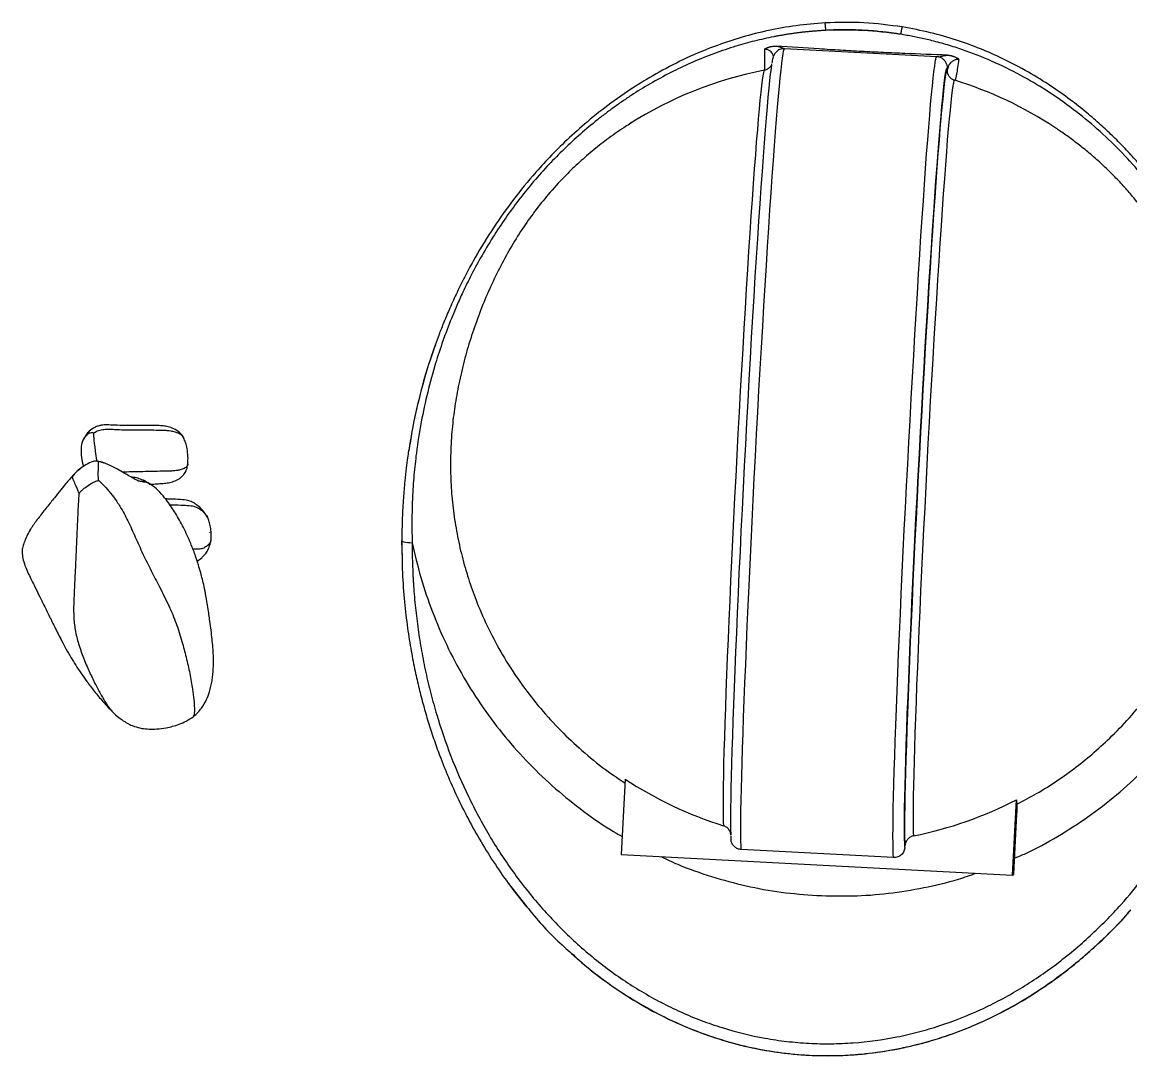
# Model space of a CAD drawing. Header units: inches. Extents: x -978 to -2, y 48 to 749.
# Drawn here: x -185.54 to -172.81, y 357.63 to 369.5 of the extents above; entities that cross this region are included whole.
import ezdxf

# ---------------------------------------------------------------- set-up
doc = ezdxf.new("R2010")
doc.units = ezdxf.units.IN
doc.header["$MEASUREMENT"] = 0

msp = doc.modelspace()

# ---------------------------------------------------------------- linework, layer by layer
at = {"color": 7, "linetype": 'Continuous', "lineweight": 25}
for p, q in [((-175.037, 369.1), (-176.784, 369.192)), ((-174.824, 368.827), (-174.823, 368.829)), ((-178.542, 368.34), (-178.564, 368.326)), ((-180.772, 365.85), (-180.794, 365.788)), ((-181.1, 364.583), (-181.101, 364.579)), ((-185.435, 363.686), (-185.448, 363.669)), ((-185.442, 363.675), (-185.448, 363.666)), ((-183.37, 363.56), (-183.371, 363.555)), ((-181.181, 363.546), (-181.175, 363.346)), ((-178.615, 360.809), (-178.661, 359.944)), ((-174.168, 359.706), (-174.123, 360.571)), ((-174.152, 359.717), (-174.116, 360.408)), ((-175.534, 359.907), (-177.281, 359.999)), ((-175.403, 360.027), (-175.402, 360.041)), ((-178.661, 359.944), (-174.168, 359.706)), ((-174.168, 359.706), (-174.152, 359.717)), ((-179.954, 359.612), (-179.743, 359.344))]:
    msp.add_line(p, q, dxfattribs=at)
at = {"color": 8, "linetype": 'Continuous', "lineweight": 25}
for p, q in [((-183.388, 363.647), (-183.384, 363.637)), ((-175.404, 360.066), (-175.402, 360.041)), ((-175.403, 360.027), (-175.403, 360.034))]:
    msp.add_line(p, q, dxfattribs=at)
at = {"color": 8, "linetype": 'Continuous', "lineweight": 25, "flags": 128}
for points in [[(-177.281, 359.999), (-177.284, 360.041), (-177.286, 360.096), (-177.287, 360.164), (-177.287, 360.246), (-177.286, 360.34), (-177.285, 360.447), (-177.283, 360.567), (-177.28, 360.698), (-177.276, 360.841), (-177.272, 360.995), (-177.267, 361.16), (-177.261, 361.334), (-177.255, 361.519), (-177.248, 361.713), (-177.24, 361.915), (-177.231, 362.125), (-177.222, 362.342), (-177.213, 362.566), (-177.202, 362.796), (-177.192, 363.032), (-177.18, 363.272), (-177.169, 363.515), (-177.157, 363.762), (-177.144, 364.012), (-177.132, 364.263), (-177.118, 364.515), (-177.105, 364.767), (-177.091, 365.019), (-177.078, 365.269), (-177.064, 365.517), (-177.05, 365.763), (-177.035, 366.004), (-177.021, 366.242), (-177.007, 366.475), (-176.993, 366.702), (-176.979, 366.922), (-176.965, 367.136), (-176.952, 367.342), (-176.938, 367.539), (-176.925, 367.728), (-176.912, 367.908), (-176.9, 368.077), (-176.888, 368.236), (-176.876, 368.384), (-176.865, 368.521), (-176.854, 368.646), (-176.844, 368.759), (-176.834, 368.859), (-176.825, 368.947), (-176.817, 369.021), (-176.809, 369.083), (-176.801, 369.131), (-176.795, 369.165), (-176.789, 369.185), (-176.784, 369.192), (-176.784, 369.192)], [(-175.534, 359.907), (-175.537, 359.949), (-175.538, 360.004), (-175.539, 360.072), (-175.54, 360.154), (-175.539, 360.248), (-175.538, 360.355), (-175.536, 360.474), (-175.533, 360.606), (-175.529, 360.749), (-175.525, 360.903), (-175.52, 361.067), (-175.514, 361.242), (-175.507, 361.427), (-175.5, 361.62), (-175.492, 361.822), (-175.484, 362.033), (-175.475, 362.25), (-175.465, 362.474), (-175.455, 362.704), (-175.444, 362.939), (-175.433, 363.179), (-175.422, 363.423), (-175.41, 363.67), (-175.397, 363.92), (-175.384, 364.171), (-175.371, 364.423), (-175.358, 364.675), (-175.344, 364.926), (-175.33, 365.177), (-175.316, 365.425), (-175.302, 365.67), (-175.288, 365.912), (-175.274, 366.15), (-175.26, 366.382), (-175.246, 366.609), (-175.232, 366.83), (-175.218, 367.043), (-175.204, 367.249), (-175.191, 367.447), (-175.178, 367.636), (-175.165, 367.815), (-175.153, 367.985), (-175.14, 368.144), (-175.129, 368.292), (-175.118, 368.429), (-175.107, 368.554), (-175.097, 368.667), (-175.087, 368.767), (-175.078, 368.855), (-175.069, 368.929), (-175.061, 368.99), (-175.054, 369.038), (-175.048, 369.072), (-175.042, 369.093), (-175.037, 369.1), (-175.037, 369.1)], [(-174.914, 368.962), (-174.915, 368.986), (-174.919, 369.003)], [(-177.017, 368.944), (-177.017, 368.944), (-177.022, 368.936), (-177.028, 368.915), (-177.035, 368.879), (-177.042, 368.83), (-177.049, 368.767), (-177.058, 368.691), (-177.067, 368.602), (-177.077, 368.501), (-177.087, 368.386), (-177.097, 368.26), (-177.109, 368.122), (-177.12, 367.972), (-177.132, 367.812), (-177.145, 367.642), (-177.157, 367.462), (-177.17, 367.273), (-177.183, 367.075), (-177.197, 366.869), (-177.21, 366.656), (-177.224, 366.436), (-177.238, 366.211), (-177.252, 365.98), (-177.265, 365.745), (-177.279, 365.506), (-177.293, 365.264), (-177.306, 365.02), (-177.32, 364.775), (-177.333, 364.529), (-177.345, 364.283), (-177.358, 364.039), (-177.37, 363.796), (-177.382, 363.555), (-177.393, 363.318), (-177.404, 363.085), (-177.414, 362.856), (-177.424, 362.633), (-177.433, 362.417), (-177.442, 362.207), (-177.45, 362.005), (-177.457, 361.811), (-177.464, 361.625), (-177.47, 361.45), (-177.475, 361.284), (-177.48, 361.129), (-177.484, 360.984), (-177.487, 360.852), (-177.489, 360.731), (-177.491, 360.622), (-177.491, 360.526), (-177.491, 360.443), (-177.491, 360.373), (-177.489, 360.317), (-177.487, 360.274)], [(-174.915, 368.949), (-174.919, 368.955), (-174.924, 368.947), (-174.93, 368.926), (-174.937, 368.891), (-174.944, 368.842), (-174.948, 368.815)], [(-174.932, 368.926), (-174.929, 368.94), (-174.924, 368.961), (-174.918, 368.968), (-174.914, 368.962)], [(-175.301, 360.158), (-175.303, 360.201), (-175.305, 360.258), (-175.306, 360.328), (-175.306, 360.411), (-175.305, 360.507), (-175.303, 360.615), (-175.301, 360.736), (-175.298, 360.869), (-175.294, 361.013), (-175.29, 361.169), (-175.284, 361.334), (-175.278, 361.51), (-175.271, 361.695), (-175.264, 361.889), (-175.256, 362.091), (-175.247, 362.301), (-175.238, 362.518), (-175.228, 362.741), (-175.218, 362.969), (-175.207, 363.202), (-175.196, 363.44), (-175.184, 363.68), (-175.172, 363.923), (-175.16, 364.168), (-175.147, 364.414), (-175.134, 364.66), (-175.12, 364.905), (-175.107, 365.149), (-175.093, 365.391), (-175.08, 365.629), (-175.066, 365.865), (-175.052, 366.095), (-175.038, 366.321), (-175.025, 366.54), (-175.011, 366.753), (-174.998, 366.959), (-174.984, 367.157), (-174.971, 367.346), (-174.959, 367.526), (-174.946, 367.697), (-174.934, 367.857), (-174.923, 368.006), (-174.912, 368.144), (-174.901, 368.271), (-174.891, 368.385), (-174.881, 368.487), (-174.872, 368.576), (-174.864, 368.652), (-174.856, 368.715), (-174.849, 368.764), (-174.842, 368.799), (-174.836, 368.821), (-174.831, 368.829), (-174.831, 368.829)]]:
    msp.add_lwpolyline(points, dxfattribs=at)
at = {"color": 7, "linetype": 'Continuous', "lineweight": 25, "flags": 128}
for points in [[(-176.932, 369.013), (-176.933, 369.011), (-176.94, 368.963), (-176.948, 368.901), (-176.956, 368.826), (-176.965, 368.738), (-176.975, 368.637), (-176.985, 368.523), (-176.996, 368.397), (-177.007, 368.26), (-177.019, 368.111), (-177.031, 367.951), (-177.043, 367.781), (-177.056, 367.601), (-177.069, 367.412), (-177.083, 367.214), (-177.096, 367.008), (-177.11, 366.794), (-177.124, 366.574), (-177.138, 366.347), (-177.152, 366.115), (-177.166, 365.878), (-177.18, 365.637), (-177.193, 365.393), (-177.207, 365.147), (-177.221, 364.898), (-177.234, 364.649), (-177.247, 364.4), (-177.26, 364.151), (-177.273, 363.903), (-177.285, 363.658), (-177.296, 363.415), (-177.308, 363.176), (-177.318, 362.941), (-177.329, 362.711), (-177.338, 362.488), (-177.348, 362.27), (-177.356, 362.06), (-177.364, 361.857), (-177.371, 361.663), (-177.378, 361.478), (-177.384, 361.302), (-177.389, 361.137), (-177.394, 360.982), (-177.397, 360.838), (-177.4, 360.706), (-177.402, 360.585), (-177.404, 360.477), (-177.405, 360.382), (-177.404, 360.3), (-177.404, 360.23), (-177.402, 360.175), (-177.401, 360.163)], [(-175.403, 360.034), (-175.405, 360.069), (-175.407, 360.125), (-175.408, 360.194), (-175.408, 360.276), (-175.407, 360.372), (-175.406, 360.48), (-175.403, 360.6), (-175.4, 360.732), (-175.397, 360.876), (-175.392, 361.031), (-175.387, 361.197), (-175.381, 361.372), (-175.375, 361.557), (-175.367, 361.752), (-175.359, 361.954), (-175.351, 362.165), (-175.342, 362.382), (-175.332, 362.606), (-175.322, 362.836), (-175.311, 363.07), (-175.299, 363.31), (-175.288, 363.552), (-175.276, 363.798), (-175.263, 364.045), (-175.25, 364.294), (-175.237, 364.544), (-175.224, 364.793), (-175.21, 365.041), (-175.197, 365.288), (-175.183, 365.532), (-175.169, 365.773), (-175.155, 366.009), (-175.141, 366.241), (-175.127, 366.468), (-175.113, 366.689), (-175.099, 366.902), (-175.086, 367.108), (-175.072, 367.306), (-175.059, 367.496), (-175.046, 367.676), (-175.034, 367.846), (-175.022, 368.005), (-175.01, 368.154), (-174.999, 368.292), (-174.988, 368.418), (-174.978, 368.531), (-174.969, 368.632), (-174.959, 368.72), (-174.951, 368.796), (-174.943, 368.857), (-174.936, 368.906), (-174.932, 368.926)], [(-174.948, 368.815), (-174.952, 368.78), (-174.96, 368.705), (-174.969, 368.617), (-174.979, 368.515), (-174.989, 368.402), (-175, 368.276), (-175.011, 368.139), (-175.023, 367.99), (-175.035, 367.831), (-175.047, 367.661), (-175.06, 367.482), (-175.073, 367.293), (-175.086, 367.096), (-175.1, 366.89), (-175.113, 366.677), (-175.127, 366.457), (-175.141, 366.232), (-175.155, 366), (-175.169, 365.764), (-175.183, 365.524), (-175.197, 365.281), (-175.21, 365.036), (-175.224, 364.788), (-175.237, 364.54), (-175.25, 364.292), (-175.263, 364.044), (-175.275, 363.797), (-175.287, 363.552), (-175.299, 363.311), (-175.31, 363.073), (-175.321, 362.839), (-175.331, 362.61), (-175.341, 362.387), (-175.35, 362.171), (-175.359, 361.961), (-175.367, 361.759), (-175.374, 361.566), (-175.38, 361.381), (-175.386, 361.206), (-175.392, 361.042), (-175.396, 360.887), (-175.4, 360.744), (-175.403, 360.612), (-175.405, 360.492), (-175.406, 360.385), (-175.407, 360.29), (-175.407, 360.208), (-175.406, 360.139), (-175.404, 360.083), (-175.404, 360.066)]]:
    msp.add_lwpolyline(points, dxfattribs=at)
at = {"color": 7, "linetype": 'Continuous', "lineweight": 25}
for centre, radius, start, end in [((-176.154, 364.528), 4.5, 101.0572, 122.3944), ((-176.154, 364.528), 4.5, 56.6755, 72.896), ((-176.166, 364.519), 4.446, 236.5703, 252.7212), ((-176.167, 364.516), 4.443, 281.2335, 297.3907), ((-173.918, 360.572), 0.204, 180.2864, 194.844)]:
    msp.add_arc(centre, radius, start, end, dxfattribs=at)
for points, knots in [([(-176.311, 369.402), (-176.325, 369.402), (-176.351, 369.4), (-176.392, 369.397), (-176.432, 369.394), (-176.472, 369.391), (-176.512, 369.387), (-176.551, 369.383), (-176.591, 369.379), (-176.631, 369.374), (-176.671, 369.368), (-176.711, 369.363), (-176.751, 369.357), (-176.79, 369.35), (-176.83, 369.343), (-176.87, 369.336), (-176.97, 369.317), (-177.129, 369.281), (-177.356, 369.218), (-177.593, 369.138), (-177.832, 369.042), (-178.069, 368.931), (-178.297, 368.809), (-178.484, 368.696), (-178.626, 368.602), (-178.729, 368.53), (-178.832, 368.454), (-178.966, 368.35), (-179.13, 368.213), (-179.316, 368.042), (-179.495, 367.86), (-179.663, 367.672), (-179.821, 367.477), (-179.972, 367.274), (-180.118, 367.056), (-180.256, 366.827), (-180.376, 366.606), (-180.472, 366.412), (-180.547, 366.246), (-180.625, 366.06), (-180.708, 365.839), (-180.801, 365.558), (-180.886, 365.247), (-180.96, 364.904), (-181.01, 364.586), (-181.041, 364.295), (-181.054, 364.095), (-181.06, 363.951), (-181.062, 363.866), (-181.063, 363.78), (-181.063, 363.694), (-181.062, 363.608), (-181.06, 363.551), (-181.06, 363.522)], [0, 0, 0, 0, 0.004694, 0.009389, 0.014086, 0.018784, 0.023485, 0.028186, 0.03289, 0.037595, 0.042303, 0.047012, 0.051722, 0.056435, 0.061149, 0.065864, 0.070582, 0.096946, 0.123492, 0.153574, 0.185208, 0.214711, 0.246968, 0.277879, 0.293367, 0.308818, 0.3236, 0.339799, 0.370837, 0.402357, 0.433104, 0.465578, 0.495696, 0.526327, 0.558842, 0.592, 0.622744, 0.648478, 0.668286, 0.687099, 0.719141, 0.751047, 0.791583, 0.83348, 0.876696, 0.907217, 0.938592, 0.948754, 0.958946, 0.969167, 0.979416, 0.989694, 1, 1, 1, 1]), ([(-176.318, 369.488), (-176.43, 369.479), (-176.649, 369.462), (-176.967, 369.404), (-177.269, 369.328), (-177.583, 369.224), (-177.902, 369.092), (-178.22, 368.93), (-178.524, 368.747), (-178.81, 368.548), (-179.075, 368.335), (-179.305, 368.126), (-179.502, 367.927), (-179.71, 367.696), (-179.928, 367.425), (-180.156, 367.1), (-180.329, 366.813), (-180.456, 366.576), (-180.545, 366.397), (-180.625, 366.222), (-180.693, 366.06), (-180.75, 365.918), (-180.782, 365.829), (-180.797, 365.789)], [0, 0, 0, 0, 0.053205, 0.104588, 0.154141, 0.20186, 0.262623, 0.320149, 0.374444, 0.43532, 0.491585, 0.543271, 0.590363, 0.632855, 0.699643, 0.765629, 0.830923, 0.863338, 0.895586, 0.926853, 0.954764, 0.979145, 1, 1, 1, 1]), ([(-175.433, 369.441), (-175.58, 369.461), (-175.873, 369.5), (-176.17, 369.492), (-176.318, 369.488)], [0, 0, 0, 0, 0.500008, 1, 1, 1, 1]), ([(-175.453, 369.357), (-175.466, 369.359), (-175.491, 369.363), (-175.53, 369.369), (-175.569, 369.374), (-175.608, 369.379), (-175.647, 369.383), (-175.686, 369.387), (-175.724, 369.391), (-175.763, 369.395), (-175.803, 369.398), (-175.842, 369.4), (-175.892, 369.403), (-175.952, 369.406), (-176.024, 369.408), (-176.096, 369.408), (-176.168, 369.408), (-176.24, 369.406), (-176.288, 369.403), (-176.311, 369.402)], [0, 0, 0, 0, 0.045499, 0.090975, 0.136433, 0.181878, 0.227313, 0.272745, 0.318177, 0.363615, 0.409063, 0.454525, 0.500008, 0.583374, 0.666687, 0.749977, 0.833273, 0.916604, 1, 1, 1, 1]), ([(-171.544, 365.75), (-171.552, 365.776), (-171.572, 365.837), (-171.608, 365.938), (-171.652, 366.06), (-171.729, 366.26), (-171.846, 366.531), (-172.013, 366.862), (-172.202, 367.184), (-172.409, 367.491), (-172.598, 367.734), (-172.759, 367.922), (-172.888, 368.061), (-173.02, 368.193), (-173.161, 368.325), (-173.321, 368.463), (-173.51, 368.613), (-173.733, 368.77), (-173.992, 368.93), (-174.263, 369.073), (-174.54, 369.195), (-174.815, 369.295), (-175.114, 369.382), (-175.325, 369.421), (-175.433, 369.441)], [0, 0, 0, 0, 0.01425, 0.032742, 0.055504, 0.081166, 0.144814, 0.211319, 0.280658, 0.349066, 0.414631, 0.449865, 0.484239, 0.517751, 0.550953, 0.58843, 0.631216, 0.679312, 0.732737, 0.791505, 0.839097, 0.889712, 0.943351, 1, 1, 1, 1]), ([(-171.547, 365.519), (-171.55, 365.53), (-171.556, 365.554), (-171.566, 365.589), (-171.576, 365.625), (-171.587, 365.661), (-171.598, 365.697), (-171.609, 365.734), (-171.62, 365.772), (-171.632, 365.81), (-171.645, 365.848), (-171.673, 365.933), (-171.719, 366.066), (-171.777, 366.216), (-171.829, 366.341), (-171.871, 366.44), (-171.915, 366.537), (-171.99, 366.694), (-172.109, 366.921), (-172.282, 367.21), (-172.481, 367.497), (-172.699, 367.771), (-172.936, 368.029), (-173.191, 368.272), (-173.473, 368.504), (-173.767, 368.71), (-174.081, 368.895), (-174.4, 369.051), (-174.683, 369.162), (-174.914, 369.236), (-175.056, 369.275), (-175.165, 369.301), (-175.238, 369.317), (-175.31, 369.332), (-175.381, 369.345), (-175.429, 369.353), (-175.453, 369.357)], [0, 0, 0, 0, 0.006027, 0.012142, 0.018344, 0.024637, 0.03102, 0.037495, 0.044064, 0.050728, 0.057489, 0.06435, 0.095705, 0.128667, 0.146248, 0.165242, 0.184055, 0.201635, 0.255954, 0.318916, 0.381436, 0.443667, 0.505736, 0.567671, 0.629526, 0.695804, 0.753046, 0.816134, 0.876475, 0.907047, 0.938229, 0.950864, 0.963358, 0.975712, 0.987926, 1, 1, 1, 1]), ([(-177.013, 369.187), (-177.011, 369.189), (-177.006, 369.191), (-176.999, 369.195), (-176.992, 369.199), (-176.985, 369.202), (-176.977, 369.206), (-176.969, 369.208), (-176.961, 369.211), (-176.953, 369.213), (-176.942, 369.216), (-176.928, 369.219), (-176.911, 369.221), (-176.893, 369.222), (-176.882, 369.221), (-176.876, 369.221)], [0, 0, 0, 0, 0.057212, 0.114336, 0.171483, 0.228762, 0.286284, 0.344157, 0.402486, 0.461374, 0.520922, 0.640204, 0.759295, 0.87897, 1, 1, 1, 1]), ([(-176.785, 369.191), (-176.796, 369.191), (-176.82, 369.191), (-176.851, 369.178), (-176.875, 369.161), (-176.891, 369.144), (-176.902, 369.128), (-176.909, 369.113), (-176.915, 369.098), (-176.921, 369.08), (-176.926, 369.058), (-176.929, 369.037), (-176.931, 369.027)], [0, 0, 0, 0, 0.051403, 0.105545, 0.156906, 0.20912, 0.266575, 0.336253, 0.428813, 0.56343, 0.789532, 1, 1, 1, 1]), ([(-174.914, 369.117), (-175.077, 369.124), (-175.241, 369.13), (-175.486, 369.14), (-175.568, 369.143), (-175.732, 369.151), (-175.814, 369.155), (-175.978, 369.164), (-176.06, 369.168), (-176.223, 369.178), (-176.305, 369.183), (-176.55, 369.199), (-176.713, 369.21), (-176.876, 369.221)], [0, 0, 0, 0, 0.25, 0.25, 0.375, 0.375, 0.5, 0.5, 0.625, 0.625, 0.75, 0.75, 1, 1, 1, 1]), ([(-176.932, 369.008), (-176.933, 369.007), (-176.935, 369.003), (-176.942, 368.991), (-176.956, 368.975), (-176.979, 368.957), (-177.002, 368.946), (-177.016, 368.945), (-177.018, 368.945)], [0, 0, 0, 0, 0.156367, 0.377618, 0.575183, 0.768568, 0.964974, 1, 1, 1, 1]), ([(-174.919, 369.003), (-174.92, 369.008), (-174.923, 369.016), (-174.931, 369.033), (-174.943, 369.053), (-174.964, 369.074), (-174.994, 369.091), (-175.021, 369.1), (-175.035, 369.099), (-175.037, 369.099)], [0, 0, 0, 0, 0.206626, 0.379405, 0.532498, 0.679011, 0.826426, 0.975958, 1, 1, 1, 1]), ([(-174.914, 369.117), (-174.911, 369.117), (-174.905, 369.117), (-174.896, 369.116), (-174.887, 369.115), (-174.878, 369.113), (-174.869, 369.111), (-174.86, 369.109), (-174.852, 369.106), (-174.841, 369.103), (-174.829, 369.098), (-174.816, 369.092), (-174.804, 369.085), (-174.793, 369.078), (-174.786, 369.072), (-174.782, 369.069)], [0, 0, 0, 0, 0.063486, 0.126484, 0.189101, 0.251446, 0.31363, 0.375764, 0.437958, 0.500324, 0.602562, 0.703103, 0.802481, 0.901257, 1, 1, 1, 1]), ([(-174.782, 369.069), (-174.783, 369.069), (-174.787, 369.069), (-174.791, 369.069), (-174.795, 369.069), (-174.8, 369.068), (-174.804, 369.068), (-174.809, 369.067), (-174.813, 369.066), (-174.822, 369.064), (-174.834, 369.06), (-174.848, 369.054), (-174.861, 369.046), (-174.875, 369.034), (-174.886, 369.022), (-174.894, 369.01), (-174.899, 369.001), (-174.903, 368.992), (-174.906, 368.984), (-174.908, 368.977), (-174.909, 368.971), (-174.911, 368.966), (-174.912, 368.962), (-174.912, 368.959), (-174.912, 368.958)], [0, 0, 0, 0, 0.010286, 0.020686, 0.031238, 0.041977, 0.052935, 0.06414, 0.075618, 0.087393, 0.133648, 0.184423, 0.23718, 0.29439, 0.415617, 0.479802, 0.546951, 0.617088, 0.688635, 0.74937, 0.810785, 0.872966, 0.936005, 1, 1, 1, 1]), ([(-174.915, 368.948), (-174.915, 368.948), (-174.915, 368.948), (-174.915, 368.948), (-174.914, 368.948), (-174.914, 368.949), (-174.914, 368.95), (-174.913, 368.951), (-174.913, 368.953), (-174.913, 368.956), (-174.912, 368.957), (-174.912, 368.958)], [0, 0, 0, 0, 0.11045, 0.220824, 0.331225, 0.441758, 0.552526, 0.663633, 0.775181, 0.88727, 1, 1, 1, 1]), ([(-174.83, 368.83), (-174.833, 368.83), (-174.848, 368.833), (-174.868, 368.847), (-174.888, 368.865), (-174.9, 368.882), (-174.907, 368.897), (-174.909, 368.902), (-174.91, 368.905)], [0, 0, 0, 0, 0.049918, 0.220069, 0.381548, 0.546303, 0.727821, 1, 1, 1, 1]), ([(-180.791, 365.797), (-180.813, 365.738), (-180.884, 365.545), (-180.975, 365.212), (-181.056, 364.865), (-181.086, 364.654), (-181.097, 364.581)], [0, 0, 0, 0, 0.149081, 0.486549, 0.823621, 1, 1, 1, 1]), ([(-183.684, 364.727), (-183.692, 364.741), (-183.709, 364.768), (-183.753, 364.808), (-183.81, 364.837), (-183.875, 364.856), (-183.936, 364.864), (-184.01, 364.867), (-184.108, 364.867), (-184.223, 364.867), (-184.35, 364.866), (-184.464, 364.869), (-184.555, 364.875), (-184.618, 364.873), (-184.664, 364.862), (-184.714, 364.843), (-184.762, 364.807), (-184.806, 364.76), (-184.825, 364.727), (-184.835, 364.71)], [0, 0, 0, 0, 0.036825, 0.071141, 0.13136, 0.178474, 0.221208, 0.277448, 0.35882, 0.458648, 0.559142, 0.667638, 0.7396, 0.791056, 0.824223, 0.857832, 0.915267, 0.955211, 1, 1, 1, 1]), ([(-184.715, 364.78), (-184.709, 364.784), (-184.697, 364.794), (-184.664, 364.812), (-184.614, 364.822), (-184.553, 364.825), (-184.49, 364.823), (-184.414, 364.819), (-184.319, 364.816), (-184.205, 364.816), (-184.086, 364.816), (-183.987, 364.815), (-183.915, 364.814), (-183.868, 364.811), (-183.827, 364.805), (-183.784, 364.795), (-183.736, 364.779), (-183.7, 364.755), (-183.688, 364.733), (-183.684, 364.727)], [0, 0, 0, 0, 0.016858, 0.040593, 0.097461, 0.151056, 0.206783, 0.273223, 0.360229, 0.47068, 0.587311, 0.68925, 0.747758, 0.791171, 0.825863, 0.875069, 0.928339, 0.980545, 1, 1, 1, 1]), ([(-184.835, 364.71), (-184.841, 364.695), (-184.857, 364.657), (-184.863, 364.585), (-184.858, 364.494), (-184.843, 364.43), (-184.835, 364.395)], [0, 0, 0, 0, 0.158367, 0.402858, 0.661467, 1, 1, 1, 1]), ([(-183.636, 364.425), (-183.634, 364.454), (-183.631, 364.512), (-183.643, 364.596), (-183.658, 364.669), (-183.676, 364.709), (-183.684, 364.727)], [0, 0, 0, 0, 0.278204, 0.549666, 0.792948, 1, 1, 1, 1]), ([(-181.101, 364.576), (-181.105, 364.55), (-181.115, 364.484), (-181.129, 364.368), (-181.146, 364.215), (-181.162, 364.024), (-181.176, 363.795), (-181.178, 363.63), (-181.179, 363.541)], [0, 0, 0, 0, 0.076819, 0.189589, 0.338331, 0.523016, 0.743591, 1, 1, 1, 1]), ([(-184.688, 364.457), (-184.699, 364.457), (-184.736, 364.452), (-184.777, 364.433), (-184.806, 364.415)], [0.5, 0.5, 0.5, 0.5, 1, 2, 2, 2, 2]), ([(-184.602, 364.439), (-184.607, 364.441), (-184.623, 364.446), (-184.646, 364.452), (-184.669, 364.456), (-184.681, 364.457), (-184.687, 364.457)], [0, 0, 0, 0, 0.175385, 0.446402, 0.712026, 1, 1, 1, 1]), ([(-184.659, 364.236), (-184.659, 364.239), (-184.661, 364.251), (-184.663, 364.278), (-184.665, 364.327), (-184.66, 364.385), (-184.661, 364.431), (-184.661, 364.448), (-184.661, 364.453), (-184.661, 364.454), (-184.661, 364.454)], [0, 0, 0, 0, 0.25, 0.5, 1, 2, 3, 3.5, 3.75, 4, 4, 4, 4]), ([(-184.661, 364.454), (-184.65, 364.453), (-184.631, 364.45), (-184.612, 364.443), (-184.604, 364.44)], [0, 0, 0, 0, 0.604062, 1, 1, 1, 1]), ([(-184.079, 364.201), (-184.079, 364.202), (-184.086, 364.207), (-184.104, 364.216), (-184.128, 364.225), (-184.15, 364.224), (-184.171, 364.221), (-184.208, 364.231), (-184.253, 364.254), (-184.302, 364.283), (-184.366, 364.321), (-184.445, 364.367), (-184.517, 364.404), (-184.571, 364.428), (-184.594, 364.436), (-184.604, 364.44)], [0, 0, 0, 0, 0.003187, 0.029612, 0.087063, 0.157103, 0.269704, 0.375061, 0.470218, 0.585008, 0.68466, 0.789702, 0.912408, 0.958999, 1, 1, 1, 1]), ([(-184.08, 364.192), (-184.075, 364.192), (-184.046, 364.194), (-183.993, 364.197), (-183.924, 364.202), (-183.859, 364.208), (-183.795, 364.225), (-183.742, 364.249), (-183.701, 364.28), (-183.671, 364.316), (-183.646, 364.365), (-183.639, 364.404), (-183.636, 364.425)], [0, 0, 0, 0, 0.027854, 0.159631, 0.299684, 0.419599, 0.538672, 0.655811, 0.722128, 0.800194, 0.892638, 1, 1, 1, 1]), ([(-184.838, 364.396), (-184.857, 364.382), (-184.892, 364.356), (-184.954, 364.295), (-184.992, 364.251), (-185.013, 364.226), (-185.015, 364.224)], [0, 0, 0, 0, 0.341702, 0.661835, 0.965514, 1, 1, 1, 1]), ([(-184.806, 364.415), (-184.836, 364.398), (-184.884, 364.366), (-184.932, 364.318), (-184.953, 364.292), (-184.961, 364.28), (-184.963, 364.277)], [2, 2, 2, 2, 3, 3.5, 3.75, 4, 4, 4, 4]), ([(-184.963, 364.277), (-184.963, 364.276), (-184.962, 364.272), (-184.958, 364.259), (-184.945, 364.228), (-184.92, 364.171), (-184.905, 364.139), (-184.894, 364.108), (-184.889, 364.089), (-184.886, 364.081), (-184.886, 364.079)], [0, 0, 0, 0, 0.25, 0.5, 1, 2, 3, 3.5, 3.75, 4, 4, 4, 4]), ([(-184.886, 364.079), (-184.885, 364.081), (-184.88, 364.089), (-184.869, 364.106), (-184.844, 364.135), (-184.797, 364.163), (-184.741, 364.207), (-184.696, 364.227), (-184.672, 364.234), (-184.662, 364.236), (-184.659, 364.236)], [0, 0, 0, 0, 0.25, 0.5, 1, 2, 3, 3.5, 3.75, 4, 4, 4, 4]), ([(-184.101, 364.213), (-184.111, 364.219), (-184.141, 364.238), (-184.193, 364.256), (-184.248, 364.271), (-184.277, 364.274), (-184.288, 364.275)], [0, 0, 0, 0, 0.165777, 0.520841, 0.827538, 1, 1, 1, 1]), ([(-184.16, 364.224), (-184.149, 364.222), (-184.117, 364.217), (-184.09, 364.212), (-184.073, 364.197), (-184.07, 364.195)], [0, 0, 0, 0, 0.3197593, 0.9024527, 1, 1, 1, 1]), ([(-183.572, 361.526), (-183.554, 361.541), (-183.52, 361.571), (-183.467, 361.635), (-183.421, 361.715), (-183.389, 361.801), (-183.37, 361.873), (-183.357, 361.937), (-183.348, 362.002), (-183.34, 362.1), (-183.341, 362.237), (-183.356, 362.421), (-183.38, 362.605), (-183.403, 362.77), (-183.425, 362.902), (-183.447, 363.011), (-183.467, 363.099), (-183.489, 363.183), (-183.516, 363.277), (-183.554, 363.389), (-183.609, 363.533), (-183.683, 363.694), (-183.772, 363.855), (-183.856, 363.981), (-183.937, 364.081), (-184.002, 364.146), (-184.054, 364.186), (-184.073, 364.198), (-184.079, 364.201)], [0, 0, 0, 0, 0.023444, 0.044844, 0.082682, 0.113994, 0.137392, 0.158379, 0.179527, 0.202361, 0.255698, 0.319788, 0.391327, 0.446343, 0.494237, 0.532215, 0.561377, 0.58695, 0.619488, 0.659555, 0.706191, 0.775702, 0.841879, 0.899548, 0.936728, 0.974366, 0.992554, 1, 1, 1, 1]), ([(-183.404, 363.803), (-183.423, 363.835), (-183.459, 363.892), (-183.525, 363.953), (-183.583, 363.989), (-183.646, 364.01), (-183.731, 364.019), (-183.817, 364.023), (-183.874, 364.023), (-183.892, 364.024)], [0, 0, 0, 0, 0.192982, 0.351123, 0.45745, 0.546653, 0.693239, 0.900106, 1, 1, 1, 1]), ([(-183.368, 363.559), (-183.368, 363.578), (-183.366, 363.618), (-183.372, 363.683), (-183.383, 363.749), (-183.397, 363.785), (-183.403, 363.803)], [0, 0, 0, 0, 0.226813, 0.494168, 0.755564, 1, 1, 1, 1]), ([(-185.447, 363.669), (-185.46, 363.646), (-185.479, 363.613), (-185.499, 363.564), (-185.516, 363.519), (-185.533, 363.476), (-185.54, 363.414), (-185.531, 363.338), (-185.504, 363.252), (-185.468, 363.17), (-185.426, 363.084), (-185.383, 363), (-185.332, 362.895), (-185.272, 362.772), (-185.214, 362.655), (-185.165, 362.556), (-185.125, 362.475), (-185.082, 362.392), (-185.033, 362.3), (-184.979, 362.205), (-184.922, 362.113), (-184.863, 362.023), (-184.792, 361.923), (-184.706, 361.812), (-184.606, 361.691), (-184.538, 361.619), (-184.502, 361.581)], [0, 0, 0, 0, 0.033584, 0.047959, 0.061789, 0.089332, 0.116182, 0.146458, 0.179966, 0.223141, 0.254521, 0.294457, 0.344139, 0.404581, 0.462337, 0.500721, 0.533797, 0.568193, 0.609729, 0.657192, 0.698508, 0.741769, 0.79274, 0.852838, 0.92181, 1, 1, 1, 1]), ([(-183.528, 363.311), (-183.51, 363.322), (-183.481, 363.341), (-183.444, 363.38), (-183.411, 363.425), (-183.381, 363.488), (-183.373, 363.535), (-183.368, 363.56)], [0, 0, 0, 0, 0.205042, 0.33888, 0.519517, 0.745687, 1, 1, 1, 1]), ([(-181.181, 363.546), (-181.182, 363.54), (-181.161, 363.528), (-181.097, 363.522), (-181.06, 363.522)], [0, 0, 0, 0, 0.428571, 1, 1, 1, 1]), ([(-181.179, 363.541), (-181.178, 363.419), (-181.175, 363.186), (-181.151, 362.852), (-181.116, 362.553), (-181.074, 362.288), (-181.029, 362.057), (-180.982, 361.85), (-180.932, 361.656), (-180.876, 361.464), (-180.814, 361.273), (-180.738, 361.06), (-180.644, 360.826), (-180.529, 360.57), (-180.398, 360.312), (-180.25, 360.051), (-180.088, 359.797), (-179.92, 359.558), (-179.801, 359.411), (-179.745, 359.34)], [0, 0, 0, 0, 0.0817845, 0.1561283, 0.2230484, 0.28256, 0.3346618, 0.3793412, 0.4236412, 0.4671402, 0.5114627, 0.5566116, 0.6164783, 0.6779852, 0.7416348, 0.8074582, 0.8753335, 0.9403233, 1, 1, 1, 1]), ([(-181.06, 363.522), (-181.06, 363.505), (-181.06, 363.472), (-181.059, 363.422), (-181.059, 363.372), (-181.058, 363.323), (-181.056, 363.273), (-181.054, 363.223), (-181.052, 363.173), (-181.05, 363.123), (-181.047, 363.073), (-181.04, 362.957), (-181.024, 362.775), (-180.993, 362.527), (-180.954, 362.279), (-180.905, 362.033), (-180.847, 361.789), (-180.757, 361.466), (-180.621, 361.068), (-180.42, 360.605), (-180.181, 360.159), (-179.904, 359.735), (-179.589, 359.338), (-179.237, 358.973), (-178.915, 358.7), (-178.64, 358.504), (-178.355, 358.323), (-178.054, 358.166), (-177.742, 358.036), (-177.422, 357.926), (-177.093, 357.845), (-176.758, 357.795), (-176.505, 357.774), (-176.25, 357.768), (-175.912, 357.783), (-175.576, 357.828), (-175.245, 357.904), (-174.921, 358), (-174.527, 358.155), (-174.078, 358.394), (-173.658, 358.679), (-173.269, 359.004), (-172.938, 359.342), (-172.657, 359.679), (-172.382, 360.063), (-172.106, 360.526), (-171.899, 360.967), (-171.765, 361.309), (-171.682, 361.546), (-171.609, 361.786), (-171.545, 362.028), (-171.49, 362.271), (-171.453, 362.467), (-171.429, 362.615), (-171.415, 362.714), (-171.402, 362.813), (-171.39, 362.911), (-171.384, 362.978), (-171.381, 363.011)], [0, 0, 0, 0, 0.003122, 0.006246, 0.009371, 0.012497, 0.015624, 0.01875, 0.021876, 0.025001, 0.028125, 0.031247, 0.046839, 0.062454, 0.078036, 0.093649, 0.10923, 0.12484, 0.155955, 0.187205, 0.218342, 0.249607, 0.280806, 0.312086, 0.343353, 0.358995, 0.374657, 0.405969, 0.421652, 0.437307, 0.468651, 0.484323, 0.500015, 0.515708, 0.531373, 0.562711, 0.578378, 0.594061, 0.625375, 0.656652, 0.687924, 0.719213, 0.750406, 0.775403, 0.800335, 0.837858, 0.875162, 0.890767, 0.906346, 0.921955, 0.937538, 0.953157, 0.968749, 0.974998, 0.98125, 0.987504, 0.993755, 1, 1, 1, 1]), ([(-184.502, 361.581), (-184.477, 361.559), (-184.433, 361.517), (-184.365, 361.469), (-184.305, 361.436), (-184.241, 361.409), (-184.166, 361.389), (-184.079, 361.381), (-183.985, 361.383), (-183.869, 361.397), (-183.756, 361.428), (-183.65, 361.473), (-183.598, 361.509), (-183.571, 361.527)], [0, 0, 0, 0, 0.10073, 0.18579, 0.256739, 0.315057, 0.401542, 0.481556, 0.566221, 0.671265, 0.818656, 0.905994, 1, 1, 1, 1]), ([(-174.116, 360.408), (-174.115, 360.442), (-174.114, 360.468), (-174.114, 360.492), (-174.114, 360.497), (-174.115, 360.504), (-174.115, 360.508), (-174.115, 360.516), (-174.115, 360.519), (-174.116, 360.52)], [0, 0, 0, 0, 0.5, 0.5, 0.625, 0.625, 0.75, 0.75, 1, 1, 1, 1]), ([(-177.401, 360.163), (-177.401, 360.172), (-177.403, 360.195), (-177.421, 360.228), (-177.45, 360.259), (-177.475, 360.269), (-177.487, 360.274)], [0, 0, 0, 0, 0.1727582, 0.460901, 0.7474611, 1, 1, 1, 1]), ([(-177.401, 360.152), (-177.401, 360.145), (-177.401, 360.131), (-177.4, 360.121), (-177.399, 360.116)], [0, 0, 0, 0, 0.49609, 1, 1, 1, 1]), ([(-177.281, 359.999), (-177.295, 360.002), (-177.323, 360.006), (-177.359, 360.029), (-177.385, 360.062), (-177.398, 360.093), (-177.398, 360.112), (-177.398, 360.116)], [0, 0, 0, 0, 0.230601, 0.461161, 0.692889, 0.927168, 1, 1, 1, 1]), ([(-175.301, 360.158), (-175.315, 360.156), (-175.328, 360.151), (-175.352, 360.136), (-175.362, 360.127), (-175.381, 360.106), (-175.388, 360.094), (-175.398, 360.068), (-175.401, 360.055), (-175.402, 360.041)], [0, 0, 0, 0, 0.25, 0.25, 0.5, 0.5, 0.75, 0.75, 1, 1, 1, 1]), ([(-175.403, 360.027), (-175.403, 360.019), (-175.404, 360.01), (-175.408, 359.995), (-175.411, 359.987), (-175.418, 359.972), (-175.422, 359.965), (-175.432, 359.952), (-175.438, 359.945), (-175.45, 359.934), (-175.456, 359.929), (-175.47, 359.921), (-175.478, 359.917), (-175.501, 359.909), (-175.517, 359.906), (-175.534, 359.907)], [0, 0, 0, 0, 0.125, 0.125, 0.25, 0.25, 0.375, 0.375, 0.5, 0.5, 0.625, 0.625, 0.75, 0.75, 1, 1, 1, 1]), ([(-179.743, 359.344), (-179.72, 359.316), (-179.591, 359.15), (-179.417, 358.972), (-179.258, 358.833), (-179.229, 358.807)], [0, 0, 0, 0, 0.146388, 0.845034, 1, 1, 1, 1]), ([(-179.227, 358.808), (-179.203, 358.784), (-179.082, 358.669), (-178.847, 358.489), (-178.527, 358.273), (-178.202, 358.092), (-177.874, 357.942), (-177.543, 357.823), (-177.209, 357.732), (-176.875, 357.671), (-176.543, 357.637), (-176.216, 357.631), (-175.894, 357.649), (-175.574, 357.692), (-175.255, 357.76), (-174.934, 357.855), (-174.616, 357.976), (-174.301, 358.124), (-173.991, 358.299), (-173.69, 358.5), (-173.4, 358.725), (-173.125, 358.973), (-172.927, 359.169), (-172.828, 359.287), (-172.81, 359.309)], [0, 0, 0, 0, 0.013982, 0.069459, 0.122891, 0.174274, 0.223961, 0.272741, 0.320645, 0.367695, 0.413869, 0.459137, 0.503493, 0.54771, 0.592923, 0.639138, 0.686335, 0.734504, 0.783666, 0.833815, 0.884688, 0.936047, 0.987904, 1, 1, 1, 1])]:
    msp.add_open_spline(points, degree=3, knots=knots, dxfattribs=at)
at = {"color": 8, "linetype": 'Continuous', "lineweight": 25}
for points, knots in [([(-176.311, 369.402), (-176.312, 369.417), (-176.314, 369.447), (-176.317, 369.476), (-176.318, 369.489), (-176.318, 369.487), (-176.318, 369.487)], [0, 0, 0, 0, 0.318847, 0.637699, 0.956235, 1, 1, 1, 1]), ([(-175.433, 369.44), (-175.433, 369.44), (-175.434, 369.443), (-175.438, 369.429), (-175.444, 369.401), (-175.45, 369.371), (-175.453, 369.357)], [0, 0, 0, 0, 0.045573, 0.363508, 0.681756, 1, 1, 1, 1]), ([(-177.013, 369.187), (-177.013, 369.096), (-177.013, 369), (-177.013, 368.956), (-177.013, 368.949)], [0.2901028, 0.2901028, 0.2901028, 0.2901028, 0.9531948, 1.1604111, 1.1604111, 1.1604111, 1.1604111]), ([(-176.912, 369.105), (-176.913, 369.112), (-176.916, 369.129), (-176.937, 369.158), (-176.971, 369.177), (-176.994, 369.184), (-177.007, 369.186), (-177.013, 369.187)], [0, 0, 0, 0, 0.2742957, 0.6766703, 0.8476657, 0.9256644, 1, 1, 1, 1]), ([(-176.876, 369.221), (-176.865, 369.218), (-176.842, 369.212), (-176.817, 369.204), (-176.8, 369.197), (-176.791, 369.193), (-176.788, 369.191), (-176.788, 369.191)], [0, 0, 0, 0, 0.243238, 0.500703, 0.73957, 0.997214, 1, 1, 1, 1]), ([(-175.015, 369.096), (-175.014, 369.096), (-175.01, 369.098), (-174.997, 369.102), (-174.971, 369.109), (-174.937, 369.114), (-174.914, 369.117)], [0, 0, 0, 0, 0.112438, 0.340887, 0.553559, 1, 1, 1, 1]), ([(-174.82, 368.834), (-174.816, 368.846), (-174.805, 368.899), (-174.791, 369.001), (-174.782, 369.069)], [0.307574, 0.307574, 0.307574, 0.307574, 0.6805633, 1.1778823, 1.1778823, 1.1778823, 1.1778823]), ([(-174.909, 368.905), (-174.91, 368.906), (-174.916, 368.919), (-174.916, 368.934), (-174.915, 368.948)], [0, 0, 0, 0, 0.06313, 1, 1, 1, 1]), ([(-178.564, 368.326), (-178.587, 368.312), (-178.677, 368.257), (-178.821, 368.154), (-178.997, 368.015), (-179.159, 367.873), (-179.329, 367.708), (-179.494, 367.526), (-179.655, 367.325), (-179.8, 367.119), (-179.935, 366.901), (-180.06, 366.671), (-180.174, 366.432), (-180.278, 366.185), (-180.369, 365.932), (-180.448, 365.673), (-180.512, 365.413), (-180.562, 365.152), (-180.598, 364.89), (-180.618, 364.622), (-180.622, 364.353), (-180.609, 364.085), (-180.58, 363.821), (-180.535, 363.559), (-180.473, 363.301), (-180.396, 363.047), (-180.295, 362.775), (-180.166, 362.491), (-180.004, 362.196), (-179.82, 361.916), (-179.614, 361.646), (-179.388, 361.395), (-179.141, 361.159), (-178.887, 360.947), (-178.704, 360.822), (-178.618, 360.764)], [0, 0, 0, 0, 0.0089272, 0.0359044, 0.0603755, 0.0857283, 0.1101598, 0.1421414, 0.1710804, 0.1996347, 0.2291235, 0.2586564, 0.2884773, 0.3178286, 0.3475615, 0.3770474, 0.4071973, 0.4363438, 0.4653562, 0.4957676, 0.5264104, 0.555703, 0.5859248, 0.6154183, 0.6451267, 0.674519, 0.7042193, 0.7417512, 0.778471, 0.8155966, 0.8527241, 0.8907982, 0.9269783, 0.9656418, 1, 1, 1, 1]), ([(-174.116, 360.52), (-174.04, 360.56), (-173.884, 360.643), (-173.657, 360.786), (-173.436, 360.944), (-173.225, 361.116), (-173.01, 361.314), (-172.793, 361.543), (-172.581, 361.804), (-172.39, 362.08), (-172.251, 362.319), (-172.152, 362.516), (-172.083, 362.665), (-172.018, 362.82), (-171.96, 362.979), (-171.908, 363.138), (-171.864, 363.295), (-171.826, 363.457), (-171.791, 363.632), (-171.758, 363.848), (-171.736, 364.068), (-171.726, 364.298), (-171.726, 364.509), (-171.737, 364.731), (-171.761, 364.987), (-171.804, 365.281), (-171.875, 365.612), (-171.964, 365.936), (-172.059, 366.215), (-172.153, 366.451), (-172.242, 366.648), (-172.338, 366.834), (-172.441, 367.014), (-172.557, 367.192), (-172.674, 367.354), (-172.789, 367.497), (-172.894, 367.618), (-173.006, 367.736), (-173.125, 367.852), (-173.25, 367.964), (-173.38, 368.071), (-173.506, 368.166), (-173.606, 368.238), (-173.665, 368.276), (-173.683, 368.287)], [0, 0, 0, 0, 0.026957, 0.055811, 0.084621, 0.11274, 0.1419, 0.17696, 0.212841, 0.24817, 0.283784, 0.300842, 0.318352, 0.336316, 0.354735, 0.37232, 0.390214, 0.40709, 0.425692, 0.447619, 0.47738, 0.496638, 0.521429, 0.544698, 0.567601, 0.603067, 0.638554, 0.674022, 0.709482, 0.732898, 0.756441, 0.780425, 0.802085, 0.825742, 0.85137, 0.868751, 0.886849, 0.904904, 0.922333, 0.941874, 0.96021, 0.977347, 0.993291, 1, 1, 1, 1]), ([(-180.794, 365.788), (-180.815, 365.731), (-180.884, 365.54), (-180.975, 365.209), (-181.056, 364.862), (-181.087, 364.649), (-181.098, 364.574)], [0, 0, 0, 0, 0.1429928, 0.4803843, 0.8175006, 1, 1, 1, 1]), ([(-184.715, 364.78), (-184.716, 364.78), (-184.723, 364.782), (-184.738, 364.784), (-184.768, 364.78), (-184.805, 364.75), (-184.829, 364.723), (-184.835, 364.71)], [0, 0, 0, 0, 0.25, 0.5, 1, 2, 3, 3, 3, 3]), ([(-184.682, 364.468), (-184.682, 364.468), (-184.687, 364.503), (-184.693, 364.561), (-184.703, 364.638), (-184.711, 364.698), (-184.714, 364.741), (-184.715, 364.766), (-184.715, 364.776), (-184.715, 364.78)], [0, 0, 0, 0, 0.006408, 0.316116, 0.531521, 0.730496, 0.893883, 0.957363, 1, 1, 1, 1]), ([(-183.636, 364.425), (-183.636, 364.423), (-183.637, 364.414), (-183.647, 364.393), (-183.676, 364.372), (-183.721, 364.357), (-183.762, 364.349), (-183.803, 364.345), (-183.85, 364.343), (-183.919, 364.342), (-184.012, 364.34), (-184.124, 364.337), (-184.233, 364.335), (-184.319, 364.333), (-184.368, 364.332), (-184.385, 364.331)], [0, 0, 0, 0, 0.0100264, 0.0424402, 0.1093053, 0.1785895, 0.2436272, 0.289865, 0.3475193, 0.4246334, 0.5482333, 0.6896467, 0.8270003, 0.9399765, 1, 1, 1, 1]), ([(-184.963, 364.277), (-184.967, 364.274), (-184.977, 364.266), (-185.001, 364.242), (-185.039, 364.197), (-185.098, 364.125), (-185.17, 364.034), (-185.255, 363.928), (-185.342, 363.816), (-185.408, 363.731), (-185.436, 363.685), (-185.442, 363.675)], [0, 0, 0, 0, 0.027243, 0.067136, 0.16862, 0.294886, 0.444697, 0.614736, 0.790732, 0.95527, 1, 1, 1, 1]), ([(-184.659, 364.236), (-184.654, 364.231), (-184.641, 364.219), (-184.607, 364.186), (-184.553, 364.128), (-184.483, 364.042), (-184.401, 363.921), (-184.32, 363.766), (-184.238, 363.584), (-184.153, 363.393), (-184.058, 363.202), (-183.954, 363.002), (-183.851, 362.799), (-183.766, 362.594), (-183.705, 362.401), (-183.653, 362.204), (-183.611, 362.017), (-183.582, 361.852), (-183.565, 361.718), (-183.559, 361.62), (-183.56, 361.55), (-183.569, 361.536), (-183.573, 361.531)], [0, 0, 0, 0, 0.005916, 0.014978, 0.039258, 0.070523, 0.107478, 0.164363, 0.227231, 0.292401, 0.35659, 0.418347, 0.493724, 0.564697, 0.638053, 0.698492, 0.762052, 0.826989, 0.875898, 0.923339, 0.96787, 1, 1, 1, 1]), ([(-184.886, 364.079), (-184.887, 364.071), (-184.89, 364.034), (-184.895, 363.956), (-184.901, 363.835), (-184.907, 363.685), (-184.914, 363.519), (-184.922, 363.345), (-184.93, 363.172), (-184.938, 362.998), (-184.947, 362.827), (-184.947, 362.657), (-184.928, 362.494), (-184.884, 362.335), (-184.826, 362.177), (-184.761, 362.027), (-184.694, 361.89), (-184.631, 361.771), (-184.576, 361.681), (-184.536, 361.618), (-184.511, 361.592), (-184.5, 361.581)], [0, 0, 0, 0, 0.007102, 0.034242, 0.073449, 0.122677, 0.179472, 0.240527, 0.301846, 0.359316, 0.421548, 0.477396, 0.533277, 0.594779, 0.660628, 0.727329, 0.791931, 0.854484, 0.91611, 0.962396, 1, 1, 1, 1]), ([(-183.842, 363.955), (-183.832, 363.955), (-183.779, 363.955), (-183.698, 363.954), (-183.606, 363.949), (-183.538, 363.933), (-183.486, 363.901), (-183.442, 363.859), (-183.412, 363.826), (-183.405, 363.804), (-183.404, 363.802)], [0, 0, 0, 0, 0.06144, 0.304651, 0.47764, 0.604535, 0.725307, 0.858544, 0.989382, 1, 1, 1, 1]), ([(-183.371, 363.555), (-183.372, 363.547), (-183.376, 363.524), (-183.403, 363.494), (-183.439, 363.465), (-183.486, 363.447), (-183.534, 363.445), (-183.566, 363.446), (-183.577, 363.446)], [0, 0, 0, 0, 0.109665, 0.311055, 0.51514, 0.699125, 0.895964, 1, 1, 1, 1]), ([(-181.06, 363.522), (-181.029, 363.388), (-180.967, 363.12), (-180.833, 362.728), (-180.669, 362.346), (-180.474, 361.977), (-180.25, 361.625), (-179.997, 361.292), (-179.719, 360.981), (-179.417, 360.694), (-179.092, 360.435), (-178.836, 360.254), (-178.682, 360.169), (-178.65, 360.151)], [0, 0, 0, 0, 0.097353, 0.1950019, 0.2927964, 0.3906157, 0.4883478, 0.5859233, 0.6833108, 0.7804766, 0.8774124, 0.9741259, 1, 1, 1, 1]), ([(-174.143, 359.901), (-174.1, 359.919), (-173.93, 359.99), (-173.648, 360.147), (-173.298, 360.371), (-172.969, 360.625), (-172.66, 360.905), (-172.375, 361.209), (-172.117, 361.536), (-171.886, 361.882), (-171.684, 362.245), (-171.512, 362.621), (-171.424, 362.881), (-171.381, 363.011)], [0, 0, 0, 0, 0.032014, 0.128118, 0.224442, 0.320997, 0.417769, 0.514729, 0.611844, 0.709042, 0.806222, 0.903272, 1, 1, 1, 1]), ([(-178.205, 359.919), (-178.141, 359.889), (-177.952, 359.8), (-177.625, 359.686), (-177.228, 359.579), (-176.823, 359.504), (-176.55, 359.483), (-176.413, 359.472)], [0, 0, 0, 0, 0.114576, 0.336268, 0.557671, 0.778884, 1, 1, 1, 1]), ([(-176.413, 359.472), (-176.276, 359.469), (-176.002, 359.461), (-175.592, 359.492), (-175.185, 359.558), (-174.848, 359.636), (-174.652, 359.705), (-174.585, 359.728)], [0, 0, 0, 0, 0.221117, 0.442338, 0.663751, 0.885451, 1, 1, 1, 1]), ([(-179.229, 358.807), (-179.171, 358.756), (-179.028, 358.626), (-178.781, 358.441), (-178.49, 358.25), (-178.185, 358.082), (-177.867, 357.939), (-177.539, 357.821), (-177.202, 357.73), (-176.858, 357.668), (-176.51, 357.635), (-176.16, 357.631), (-175.812, 357.657), (-175.466, 357.711), (-175.127, 357.794), (-174.796, 357.903), (-174.474, 358.038), (-174.164, 358.196), (-173.867, 358.377), (-173.535, 358.611), (-173.184, 358.912), (-172.928, 359.16), (-172.814, 359.301), (-172.808, 359.308)], [0, 0, 0, 0, 0.032109, 0.080237, 0.128423, 0.176653, 0.224909, 0.273204, 0.321542, 0.369899, 0.418264, 0.466622, 0.514964, 0.563294, 0.611605, 0.659886, 0.708109, 0.756263, 0.804386, 0.852489, 0.92456, 0.996509, 1, 1, 1, 1])]:
    msp.add_open_spline(points, degree=3, knots=knots, dxfattribs=at)
at = {"color": 7, "linetype": 'Continuous', "lineweight": 25}
msp.add_open_spline([(-175.453, 369.357), (-175.737, 369.398), (-176.024, 369.413), (-176.311, 369.402)], degree=3, dxfattribs=at)
at = {"color": 8, "linetype": 'Continuous', "lineweight": 25}
msp.add_open_spline([(-184.661, 364.454), (-184.663, 364.455), (-184.672, 364.456), (-184.682, 364.457), (-184.688, 364.457)], degree=3, dxfattribs=at)

doc.saveas('drawing.dxf')
